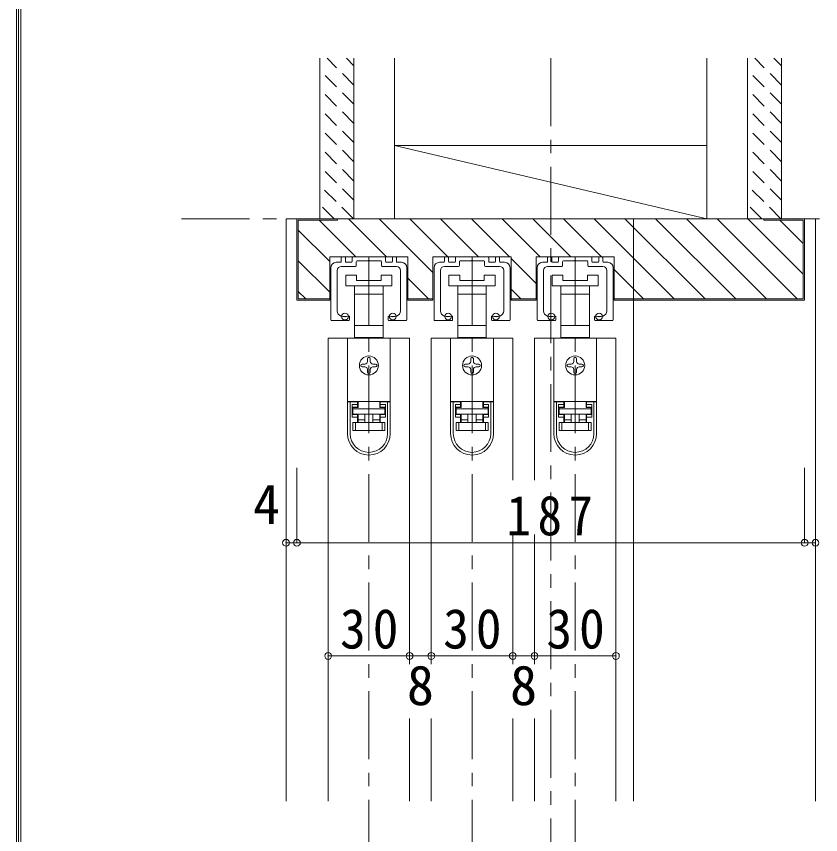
# Model space of a CAD drawing. Units: millimetres at full size, sheet at 1:5; details may follow other scales. Extents: x -957 to 993, y -689 to 708.
# Drawn here: x -957.2 to -661, y -220.4 to 81 of the extents above; entities that cross this region are included whole.
import ezdxf
from ezdxf.enums import TextEntityAlignment as Align

# ---------------------------------------------------------------- set-up
doc = ezdxf.new("R2010")
doc.units = ezdxf.units.MM
doc.header["$LTSCALE"] = 5
doc.header["$PDMODE"] = 32
doc.header["$PDSIZE"] = 2.5
doc.linetypes.add('CHAIN1', pattern=[8, 5, -1, 1, -1])
doc.linetypes.add('DASHED1', pattern=[1.8, 1.2, -0.6])
doc.layers.add('0-B_寸法', color=7, linetype='Continuous', lineweight=9)
doc.layers.add('F-1_枠', color=6, linetype='Continuous', lineweight=9)
doc.styles.add('ＭＳ ゴシック', font='')
doc.styles.get('ＭＳ ゴシック').set_extended_font_data('MS Gothic')

# ---------------------------------------------------------------- blocks, each defined once
blk = doc.blocks.new('01')
at = {"layer": '0-B_寸法'}
for p, q in [((-10.15, 6.02), (-10.15, 7.42)), ((-8.95, 7.72), (-9.85, 7.72)), ((-8.65, 6.02), (-8.65, 7.42)), ((-6.15, 7.42), (-6.15, 6.02)), ((-5.85, 7.72), (5.85, 7.72)), ((-4.35, 6.22), (-0.3, 6.22)), ((0, 6.52), (-0.3, 6.22)), ((0, 6.52), (0.3, 6.22)), ((4.35, 6.22), (0.3, 6.22)), ((6.15, 7.42), (6.15, 6.02)), ((8.65, 6.02), (8.65, 7.42)), ((8.95, 7.72), (9.85, 7.72)), ((10.15, 6.02), (10.15, 7.42)), ((-14, 3.72), (-14, -15.48)), ((-12, 5.72), (-10.45, 5.72)), ((-10.15, 4.22), (-4.95, 4.22)), ((-6.45, 5.72), (-8.35, 5.72)), ((-4.65, 4.52), (-4.65, 5.92)), ((4.65, 4.52), (4.65, 5.92)), ((10.15, 4.22), (4.95, 4.22)), ((6.45, 5.72), (8.35, 5.72)), ((12, 5.72), (10.45, 5.72)), ((14, 3.72), (14, -15.48)), ((-11.65, 2.72), (-11.65, -12.157)), ((11.65, 2.72), (11.65, -12.157)), ((-7.15, -15.48), (-7.15, -14.405)), ((7.15, -15.48), (7.15, -14.405)), ((-13.7, -15.78), (-7.45, -15.78)), ((13.7, -15.78), (7.45, -15.78))]:
    blk.add_line(p, q, dxfattribs=at)
for centre, radius, start, end in [((-9.85, 7.42), 0.3, 90, 180), ((-8.95, 7.42), 0.3, 0, 90), ((-5.85, 7.42), 0.3, 90, 180), ((-4.35, 5.92), 0.3, 90, 180), ((4.35, 5.92), 0.3, 0, 90), ((5.85, 7.42), 0.3, 0, 90), ((8.95, 7.42), 0.3, 90, 180), ((9.85, 7.42), 0.3, 0, 90), ((-12, 3.72), 2, 90, 180), ((-10.15, 2.72), 1.5, 90, 180), ((-10.45, 6.02), 0.3, 270, 0), ((-8.35, 6.02), 0.3, 180, 270), ((-6.45, 6.02), 0.3, 270, 0), ((-4.95, 4.52), 0.3, 270, 0), ((4.95, 4.52), 0.3, 180, 270), ((6.45, 6.02), 0.3, 180, 270), ((8.35, 6.02), 0.3, 270, 0), ((10.45, 6.02), 0.3, 180, 270), ((10.15, 2.72), 1.5, 0, 90), ((12, 3.72), 2, 0, 90), ((-9.65, -12.157), 2, 180, 253.54075), ((-8.8, -9.28), 5, 253.54075, 284.75682), ((-7.45, -14.405), 0.3, 0, 104.75682), ((7.45, -14.405), 0.3, 75.24318, 180), ((8.8, -9.28), 5, 255.24318, 286.45925), ((9.65, -12.157), 2, 286.45925, 0), ((-13.7, -15.48), 0.3, 180, 270), ((-7.45, -15.48), 0.3, 270, 0), ((7.45, -15.48), 0.3, 180, 270), ((13.7, -15.48), 0.3, 270, 0)]:
    blk.add_arc(centre, radius, start, end, dxfattribs=at)
for p in [(-8.8, -14.28), (8.8, -14.28)]:
    blk.add_point(p, dxfattribs=at)

msp = doc.modelspace()

# ---------------------------------------------------------------- linework, layer by layer
at = {"layer": '0-B_寸法'}
for p, q in [((-845.383, 65.558), (-845.383, 6.407)), ((-832.883, 65.558), (-832.883, 6.407)), ((-817.883, 6.407), (-817.883, 65.558)), ((-702.883, 65.558), (-702.883, 6.407)), ((-687.883, 65.558), (-687.883, 6.407)), ((-675.383, 65.558), (-675.383, 6.407)), ((-817.883, 33.407), (-702.883, 33.407)), ((-702.883, 6.407), (-817.883, 33.407)), ((-853.883, -23.593), (-853.883, 6.407)), ((-832.883, 6.407), (-845.383, 6.407)), ((-838.883, 5.907), (-838.883, 6.407)), ((-820.887, -7.593), (-834.887, 6.407)), ((-803.783, -13.384), (-823.573, 6.407)), ((-702.883, 6.407), (-817.883, 6.407)), ((-798.259, -7.593), (-812.259, 6.407)), ((-786.946, -7.593), (-800.946, 6.407)), ((-775.632, -7.593), (-789.632, 6.407)), ((-764.318, -7.593), (-778.318, 6.407)), ((-753.004, -7.593), (-767.004, 6.407)), ((-741.691, -7.593), (-755.691, 6.407)), ((-714.877, -23.093), (-744.377, 6.407)), ((-703.563, -23.093), (-733.063, 6.407)), ((-729.883, 6.407), (-729.883, -208.094)), ((-692.25, -23.093), (-721.75, 6.407)), ((-680.936, -23.093), (-710.436, 6.407)), ((-669.622, -23.093), (-699.122, 6.407)), ((-675.383, 6.407), (-687.883, 6.407)), ((-667.383, -14.019), (-687.74, 6.338)), ((-662.883, 6.407), (-666.883, 6.407)), ((-662.883, 6.407), (-662.883, -208.094)), ((-853.383, 5.907), (-838.883, 5.907)), ((-853.383, -23.093), (-853.383, 5.907)), ((-832.2, -7.593), (-845.7, 5.907)), ((-667.383, -2.706), (-675.995, 5.907)), ((-667.383, 5.907), (-667.383, -23.093)), ((-841.783, -9.325), (-853.383, 2.275)), ((-841.783, -20.639), (-853.383, -9.039)), ((-812.983, -7.593), (-841.783, -7.593)), ((-841.783, -23.593), (-841.783, -7.593)), ((-774.983, -7.593), (-803.783, -7.593)), ((-803.783, -23.593), (-803.783, -7.593)), ((-774.983, -23.593), (-774.983, -7.593)), ((-765.783, -17.443), (-774.983, -8.243)), ((-736.983, -7.593), (-765.783, -7.593)), ((-765.783, -23.593), (-765.783, -7.593)), ((-736.983, -23.593), (-736.983, -7.593)), ((-835.883, -18.293), (-835.883, -14.293)), ((-835.883, -14.293), (-831.883, -14.293)), ((-831.883, -14.293), (-831.883, -16.293)), ((-822.883, -14.293), (-818.883, -14.293)), ((-822.883, -16.293), (-822.883, -14.293)), ((-818.883, -14.293), (-818.883, -18.293)), ((-797.883, -18.293), (-797.883, -14.293)), ((-797.883, -14.293), (-793.883, -14.293)), ((-793.883, -14.293), (-793.883, -16.293)), ((-784.883, -14.293), (-780.883, -14.293)), ((-784.883, -16.293), (-784.883, -14.293)), ((-780.883, -14.293), (-780.883, -18.293)), ((-759.883, -18.293), (-759.883, -14.293)), ((-759.883, -14.293), (-755.883, -14.293)), ((-755.883, -14.293), (-755.883, -16.293)), ((-746.883, -14.293), (-742.883, -14.293)), ((-746.883, -16.293), (-746.883, -14.293)), ((-742.883, -14.293), (-742.883, -18.293)), ((-726.191, -23.093), (-736.983, -12.302)), ((-831.883, -16.293), (-822.883, -16.293)), ((-805.387, -23.093), (-812.983, -15.498)), ((-793.883, -16.293), (-784.883, -16.293)), ((-755.883, -16.293), (-746.883, -16.293)), ((-850.642, -23.093), (-853.383, -20.352)), ((-827.383, -18.293), (-835.883, -18.293)), ((-832.633, -21.293), (-832.633, -18.293)), ((-818.883, -18.293), (-827.383, -18.293)), ((-822.133, -18.293), (-822.133, -21.293)), ((-789.383, -18.293), (-797.883, -18.293)), ((-794.633, -21.293), (-794.633, -18.293)), ((-780.883, -18.293), (-789.383, -18.293)), ((-784.133, -18.293), (-784.133, -21.293)), ((-771.446, -23.093), (-774.983, -19.556)), ((-751.383, -18.293), (-759.883, -18.293)), ((-756.633, -21.293), (-756.633, -18.293)), ((-742.883, -18.293), (-751.383, -18.293)), ((-746.133, -18.293), (-746.133, -21.293)), ((-841.783, -23.593), (-853.883, -23.593)), ((-841.783, -23.093), (-853.383, -23.093)), ((-827.383, -21.293), (-832.633, -21.293)), ((-832.633, -32.893), (-832.633, -21.293)), ((-822.133, -21.293), (-827.383, -21.293)), ((-822.133, -21.293), (-822.133, -32.893)), ((-803.783, -23.093), (-812.983, -23.093)), ((-789.383, -21.293), (-794.633, -21.293)), ((-794.633, -32.893), (-794.633, -21.293)), ((-784.133, -21.293), (-789.383, -21.293)), ((-784.133, -21.293), (-784.133, -32.893)), ((-765.783, -23.093), (-774.983, -23.093)), ((-765.783, -23.593), (-774.983, -23.593)), ((-751.383, -21.293), (-756.633, -21.293)), ((-756.633, -32.893), (-756.633, -21.293)), ((-746.133, -21.293), (-751.383, -21.293)), ((-746.133, -21.293), (-746.133, -32.893)), ((-667.383, -23.093), (-736.983, -23.093)), ((-666.883, -23.593), (-736.983, -23.593)), ((-832.633, -37.293), (-832.633, -32.893)), ((-832.633, -32.893), (-827.383, -32.893)), ((-827.383, -32.893), (-822.133, -32.893)), ((-822.133, -32.893), (-822.133, -37.293)), ((-794.633, -37.293), (-794.633, -32.893)), ((-794.633, -32.893), (-789.383, -32.893)), ((-789.383, -32.893), (-784.133, -32.893)), ((-784.133, -32.893), (-784.133, -37.293)), ((-756.633, -37.293), (-756.633, -32.893)), ((-756.633, -32.893), (-751.383, -32.893)), ((-751.383, -32.893), (-746.133, -32.893)), ((-746.133, -32.893), (-746.133, -37.293)), ((-812.383, -37.593), (-842.383, -37.593)), ((-842.383, -37.593), (-842.383, -208.094)), ((-835.283, -37.593), (-835.283, -60.893)), ((-835.283, -37.593), (-819.483, -37.593)), ((-831.383, -37.293), (-832.633, -37.293)), ((-831.383, -37.593), (-831.383, -37.293)), ((-822.133, -37.293), (-823.383, -37.293)), ((-819.483, -37.593), (-819.483, -60.893)), ((-812.383, -37.593), (-812.383, -157.594)), ((-804.383, -37.593), (-804.383, -157.594)), ((-774.383, -37.593), (-804.383, -37.593)), ((-797.283, -37.593), (-797.283, -60.893)), ((-797.283, -37.593), (-781.483, -37.593)), ((-793.383, -37.293), (-794.633, -37.293)), ((-793.383, -37.593), (-793.383, -37.293)), ((-784.133, -37.293), (-785.383, -37.293)), ((-781.483, -37.593), (-781.483, -60.893)), ((-774.383, -37.593), (-774.383, -89.898)), ((-766.383, -37.593), (-766.383, -89.898)), ((-736.383, -37.593), (-766.383, -37.593)), ((-759.283, -37.593), (-759.283, -60.893)), ((-759.283, -37.593), (-743.483, -37.593)), ((-755.383, -37.293), (-756.633, -37.293)), ((-755.383, -37.593), (-755.383, -37.293)), ((-746.133, -37.293), (-747.383, -37.293)), ((-743.483, -37.593), (-743.483, -60.893)), ((-736.383, -37.593), (-736.383, -208.094)), ((-827.883, -46.093), (-827.883, -45.093)), ((-826.883, -45.093), (-826.883, -46.093)), ((-789.883, -46.093), (-789.883, -45.093)), ((-788.883, -45.093), (-788.883, -46.093)), ((-751.883, -46.093), (-751.883, -45.093)), ((-750.883, -45.093), (-750.883, -46.093)), ((-829.883, -47.093), (-828.883, -47.093)), ((-828.883, -48.093), (-829.883, -48.093)), ((-825.883, -47.093), (-824.883, -47.093)), ((-824.883, -48.093), (-825.883, -48.093)), ((-791.883, -47.093), (-790.883, -47.093)), ((-790.883, -48.093), (-791.883, -48.093)), ((-787.883, -47.093), (-786.883, -47.093)), ((-786.883, -48.093), (-787.883, -48.093)), ((-753.883, -47.093), (-752.883, -47.093)), ((-752.883, -48.093), (-753.883, -48.093)), ((-749.883, -47.093), (-748.883, -47.093)), ((-748.883, -48.093), (-749.883, -48.093)), ((-827.883, -50.093), (-827.883, -49.093)), ((-826.883, -49.093), (-826.883, -50.093)), ((-789.883, -50.093), (-789.883, -49.093)), ((-788.883, -49.093), (-788.883, -50.093)), ((-751.883, -50.093), (-751.883, -49.093)), ((-750.883, -49.093), (-750.883, -50.093)), ((-835.283, -60.893), (-835.283, -60.993)), ((-835.283, -60.893), (-819.483, -60.893)), ((-835.283, -72.693), (-835.283, -60.993)), ((-834.283, -60.993), (-831.583, -60.993)), ((-833.483, -66.693), (-833.483, -61.993)), ((-831.583, -61.993), (-833.483, -61.993)), ((-833.283, -63.093), (-831.383, -63.093)), ((-833.283, -63.593), (-833.283, -63.093)), ((-832.283, -60.893), (-832.283, -60.993)), ((-831.583, -61.993), (-831.583, -60.993)), ((-831.383, -60.893), (-831.383, -63.093)), ((-823.383, -63.093), (-823.383, -60.893)), ((-823.383, -63.093), (-821.483, -63.093)), ((-823.183, -60.993), (-823.183, -61.993)), ((-823.183, -60.993), (-820.483, -60.993)), ((-821.283, -61.993), (-823.183, -61.993)), ((-823.183, -61.993), (-823.183, -62.993)), ((-823.183, -62.993), (-821.283, -62.993)), ((-822.483, -60.993), (-822.483, -60.893)), ((-821.483, -63.093), (-821.483, -63.593)), ((-821.283, -61.993), (-821.283, -66.693)), ((-820.483, -72.693), (-820.483, -60.993)), ((-820.483, -60.993), (-819.483, -60.993)), ((-819.483, -60.893), (-819.483, -60.993)), ((-819.483, -60.993), (-819.483, -72.693)), ((-797.283, -60.893), (-797.283, -60.993)), ((-797.283, -60.893), (-781.483, -60.893)), ((-797.283, -72.693), (-797.283, -60.993)), ((-796.283, -60.993), (-793.583, -60.993)), ((-795.483, -66.693), (-795.483, -61.993)), ((-793.583, -61.993), (-795.483, -61.993)), ((-795.283, -63.093), (-793.383, -63.093)), ((-795.283, -63.593), (-795.283, -63.093)), ((-794.283, -60.893), (-794.283, -60.993)), ((-793.583, -61.993), (-793.583, -60.993)), ((-793.383, -60.893), (-793.383, -63.093)), ((-785.383, -63.093), (-785.383, -60.893)), ((-785.383, -63.093), (-783.483, -63.093)), ((-785.183, -60.993), (-785.183, -61.993)), ((-785.183, -60.993), (-782.483, -60.993)), ((-783.283, -61.993), (-785.183, -61.993)), ((-785.183, -61.993), (-785.183, -62.993)), ((-785.183, -62.993), (-783.283, -62.993)), ((-784.483, -60.993), (-784.483, -60.893)), ((-783.483, -63.093), (-783.483, -63.593)), ((-783.283, -61.993), (-783.283, -66.693)), ((-782.483, -72.693), (-782.483, -60.993)), ((-782.483, -60.993), (-781.483, -60.993)), ((-781.483, -60.893), (-781.483, -60.993)), ((-781.483, -60.993), (-781.483, -72.693)), ((-759.283, -60.893), (-759.283, -60.993)), ((-759.283, -60.893), (-743.483, -60.893)), ((-759.283, -72.693), (-759.283, -60.993)), ((-758.283, -60.993), (-755.583, -60.993)), ((-757.483, -66.693), (-757.483, -61.993)), ((-755.583, -61.993), (-757.483, -61.993)), ((-757.283, -63.093), (-755.383, -63.093)), ((-757.283, -63.593), (-757.283, -63.093)), ((-756.283, -60.893), (-756.283, -60.993)), ((-755.583, -61.993), (-755.583, -60.993)), ((-755.383, -60.893), (-755.383, -63.093)), ((-747.383, -63.093), (-747.383, -60.893)), ((-747.383, -63.093), (-745.483, -63.093)), ((-747.183, -60.993), (-747.183, -61.993)), ((-747.183, -60.993), (-744.483, -60.993)), ((-745.283, -61.993), (-747.183, -61.993)), ((-747.183, -61.993), (-747.183, -62.993)), ((-747.183, -62.993), (-745.283, -62.993)), ((-746.483, -60.993), (-746.483, -60.893)), ((-745.483, -63.093), (-745.483, -63.593)), ((-745.283, -61.993), (-745.283, -66.693)), ((-744.483, -72.693), (-744.483, -60.993)), ((-744.483, -60.993), (-743.483, -60.993)), ((-743.483, -60.893), (-743.483, -60.993)), ((-743.483, -60.993), (-743.483, -72.693)), ((-831.583, -65.693), (-833.483, -65.693)), ((-831.583, -66.693), (-831.583, -65.693)), ((-831.383, -65.593), (-831.383, -67.593)), ((-828.883, -65.593), (-828.883, -68.593)), ((-825.883, -65.593), (-825.883, -68.593)), ((-823.383, -67.593), (-823.383, -65.593)), ((-793.583, -65.693), (-795.483, -65.693)), ((-793.583, -66.693), (-793.583, -65.693)), ((-793.383, -65.593), (-793.383, -67.593)), ((-790.883, -65.593), (-790.883, -68.593)), ((-787.883, -65.593), (-787.883, -68.593)), ((-785.383, -67.593), (-785.383, -65.593)), ((-755.583, -65.693), (-757.483, -65.693)), ((-755.583, -66.693), (-755.583, -65.693)), ((-755.383, -65.593), (-755.383, -67.593)), ((-752.883, -65.593), (-752.883, -68.593)), ((-749.883, -65.593), (-749.883, -68.593)), ((-747.383, -67.593), (-747.383, -65.593)), ((-833.483, -66.693), (-831.583, -66.693)), ((-833.283, -68.593), (-833.283, -71.593)), ((-832.283, -68.593), (-833.283, -68.593)), ((-832.283, -71.593), (-832.283, -68.593)), ((-822.483, -68.593), (-832.283, -68.593)), ((-831.583, -68.593), (-831.583, -66.693)), ((-823.383, -67.593), (-825.883, -67.593)), ((-823.383, -68.593), (-823.383, -67.593)), ((-823.183, -66.693), (-821.283, -66.693)), ((-823.183, -66.693), (-823.183, -68.593)), ((-822.483, -68.593), (-822.483, -71.593)), ((-821.483, -68.593), (-822.483, -68.593)), ((-821.483, -71.593), (-821.483, -68.593)), ((-795.483, -66.693), (-793.583, -66.693)), ((-795.283, -68.593), (-795.283, -71.593)), ((-794.283, -68.593), (-795.283, -68.593)), ((-794.283, -71.593), (-794.283, -68.593)), ((-784.483, -68.593), (-794.283, -68.593)), ((-793.583, -68.593), (-793.583, -66.693)), ((-785.383, -67.593), (-787.883, -67.593)), ((-785.383, -68.593), (-785.383, -67.593)), ((-785.183, -66.693), (-783.283, -66.693)), ((-785.183, -66.693), (-785.183, -68.593)), ((-784.483, -68.593), (-784.483, -71.593)), ((-783.483, -68.593), (-784.483, -68.593)), ((-783.483, -71.593), (-783.483, -68.593)), ((-757.483, -66.693), (-755.583, -66.693)), ((-757.283, -68.593), (-757.283, -71.593)), ((-756.283, -68.593), (-757.283, -68.593)), ((-756.283, -71.593), (-756.283, -68.593)), ((-746.483, -68.593), (-756.283, -68.593)), ((-755.583, -68.593), (-755.583, -66.693)), ((-747.383, -67.593), (-749.883, -67.593)), ((-747.383, -68.593), (-747.383, -67.593)), ((-747.183, -66.693), (-745.283, -66.693)), ((-747.183, -66.693), (-747.183, -68.593)), ((-746.483, -68.593), (-746.483, -71.593)), ((-745.483, -68.593), (-746.483, -68.593)), ((-745.483, -71.593), (-745.483, -68.593)), ((-833.283, -71.593), (-832.283, -71.593)), ((-832.283, -71.593), (-822.483, -71.593)), ((-822.483, -71.593), (-821.483, -71.593)), ((-795.283, -71.593), (-794.283, -71.593)), ((-794.283, -71.593), (-784.483, -71.593)), ((-784.483, -71.593), (-783.483, -71.593)), ((-757.283, -71.593), (-756.283, -71.593)), ((-756.283, -71.593), (-746.483, -71.593)), ((-746.483, -71.593), (-745.483, -71.593)), ((-853.883, -112.898), (-853.883, -85.339)), ((-666.883, -112.898), (-666.883, -85.339)), ((-774.383, -109.898), (-774.383, -157.594)), ((-766.383, -109.898), (-766.383, -157.594)), ((-666.883, -112.898), (-853.883, -112.898)), ((-812.383, -154.594), (-842.383, -154.594)), ((-804.383, -154.594), (-812.383, -154.594)), ((-774.383, -154.594), (-804.383, -154.594)), ((-766.383, -154.594), (-774.383, -154.594)), ((-736.383, -154.594), (-766.383, -154.594)), ((-812.383, -177.594), (-812.383, -208.094)), ((-804.383, -177.594), (-804.383, -208.094)), ((-774.383, -177.594), (-774.383, -208.094)), ((-766.383, -177.594), (-766.383, -208.094))]:
    msp.add_line(p, q, dxfattribs=at)
at = {"layer": '0-B_寸法', "linetype": 'DASHED1'}
for p, q in [((-832.883, 55.686), (-842.754, 65.558)), ((-832.883, 62.757), (-835.683, 65.558)), ((-675.383, 55.686), (-685.254, 65.558)), ((-675.383, 62.757), (-678.183, 65.558)), ((-832.883, 48.615), (-845.383, 61.115)), ((-675.383, 48.615), (-687.883, 61.115)), ((-832.883, 41.544), (-845.383, 54.044)), ((-675.383, 41.544), (-687.883, 54.044)), ((-832.883, 34.473), (-845.383, 46.973)), ((-675.383, 34.473), (-687.883, 46.973)), ((-832.883, 27.402), (-845.383, 39.902)), ((-675.383, 27.402), (-687.883, 39.902)), ((-832.883, 20.331), (-845.383, 32.831)), ((-675.383, 20.331), (-687.883, 32.831)), ((-832.883, 13.26), (-845.383, 25.76)), ((-675.383, 13.26), (-687.883, 25.76)), ((-833.1, 6.407), (-845.383, 18.689)), ((-675.6, 6.407), (-687.883, 18.689)), ((-840.172, 6.407), (-845.383, 11.618)), ((-682.672, 6.407), (-687.883, 11.618))]:
    msp.add_line(p, q, dxfattribs=at)
at = {"layer": '0-B_寸法', "linetype": 'CHAIN1'}
for p, q in [((-760.383, 65.558), (-760.383, -453.593)), ((-896.383, 6.407), (-488.883, 6.407)), ((-827.383, -7.593), (-827.383, -443.593)), ((-789.383, -7.593), (-789.383, -443.593)), ((-751.383, -7.593), (-751.383, -443.593))]:
    msp.add_line(p, q, dxfattribs=at)
at = {"layer": '0-B_寸法', "color": 4}
for p, q in [((-857.883, -112.898), (-857.883, -85.339)), ((-853.883, -112.898), (-853.883, -85.339)), ((-666.883, -112.898), (-666.883, -85.339)), ((-662.883, -112.898), (-662.883, -85.339)), ((-857.883, -112.898), (-853.883, -112.898)), ((-666.883, -112.898), (-662.883, -112.898))]:
    msp.add_line(p, q, dxfattribs=at)
at = {"layer": '0-B_寸法'}
for points in [[(-853.883, 6.407), (-857.883, 6.407), (-857.883, -208.094)], [(-853.883, 6.407), (-666.883, 6.407), (-666.883, -23.593)], [(-681.883, 6.407), (-681.883, 5.907), (-667.383, 5.907)], [(-803.783, -23.593), (-812.983, -23.593), (-812.983, -7.593)], [(-831.383, -37.293), (-823.383, -37.293), (-823.383, -37.593)], [(-793.383, -37.293), (-785.383, -37.293), (-785.383, -37.593)], [(-755.383, -37.293), (-747.383, -37.293), (-747.383, -37.593)], [(-835.283, -60.993), (-834.283, -60.993), (-834.283, -72.693)], [(-833.483, -62.993), (-831.583, -62.993), (-831.583, -61.993)], [(-797.283, -60.993), (-796.283, -60.993), (-796.283, -72.693)], [(-795.483, -62.993), (-793.583, -62.993), (-793.583, -61.993)], [(-759.283, -60.993), (-758.283, -60.993), (-758.283, -72.693)], [(-757.483, -62.993), (-755.583, -62.993), (-755.583, -61.993)], [(-821.283, -65.693), (-823.183, -65.693), (-823.183, -66.693)], [(-783.283, -65.693), (-785.183, -65.693), (-785.183, -66.693)], [(-745.283, -65.693), (-747.183, -65.693), (-747.183, -66.693)], [(-828.883, -67.593), (-831.383, -67.593), (-831.383, -68.593)], [(-790.883, -67.593), (-793.383, -67.593), (-793.383, -68.593)], [(-752.883, -67.593), (-755.383, -67.593), (-755.383, -68.593)]]:
    msp.add_lwpolyline(points, dxfattribs=at)
for points in [[(-833.283, -65.593), (-821.483, -65.593), (-821.483, -63.593), (-833.283, -63.593)], [(-795.283, -65.593), (-783.483, -65.593), (-783.483, -63.593), (-795.283, -63.593)], [(-757.283, -65.593), (-745.483, -65.593), (-745.483, -63.593), (-757.283, -63.593)]]:
    msp.add_lwpolyline(points, close=True, dxfattribs=at)
for centre in [(-827.383, -47.593), (-789.383, -47.593), (-751.383, -47.593)]:
    msp.add_circle(centre, 3.5, dxfattribs=at)
for centre, radius, start, end in [((-827.383, -45.093), 0.5, 90, 180), ((-827.383, -45.093), 0.5, 0, 90), ((-789.383, -45.093), 0.5, 90, 180), ((-789.383, -45.093), 0.5, 0, 90), ((-751.383, -45.093), 0.5, 90, 180), ((-751.383, -45.093), 0.5, 0, 90), ((-829.883, -47.593), 0.5, 90, 180), ((-829.883, -47.593), 0.5, 180, 270), ((-828.883, -46.093), 1, 270, 0), ((-828.883, -49.093), 1, 0, 90), ((-825.883, -46.093), 1, 180, 270), ((-825.883, -49.093), 1, 90, 180), ((-824.883, -47.593), 0.5, 0, 90), ((-824.883, -47.593), 0.5, 270, 0), ((-791.883, -47.593), 0.5, 90, 180), ((-791.883, -47.593), 0.5, 180, 270), ((-790.883, -46.093), 1, 270, 0), ((-790.883, -49.093), 1, 0, 90), ((-787.883, -46.093), 1, 180, 270), ((-787.883, -49.093), 1, 90, 180), ((-786.883, -47.593), 0.5, 0, 90), ((-786.883, -47.593), 0.5, 270, 0), ((-753.883, -47.593), 0.5, 90, 180), ((-753.883, -47.593), 0.5, 180, 270), ((-752.883, -46.093), 1, 270, 0), ((-752.883, -49.093), 1, 0, 90), ((-749.883, -46.093), 1, 180, 270), ((-749.883, -49.093), 1, 90, 180), ((-748.883, -47.593), 0.5, 0, 90), ((-748.883, -47.593), 0.5, 270, 0), ((-827.383, -50.093), 0.5, 180, 270), ((-827.383, -50.093), 0.5, 270, 0), ((-789.383, -50.093), 0.5, 180, 270), ((-789.383, -50.093), 0.5, 270, 0), ((-751.383, -50.093), 0.5, 180, 270), ((-751.383, -50.093), 0.5, 270, 0), ((-827.383, -72.693), 7.9, 180, 0), ((-827.383, -72.693), 6.9, 180, 0), ((-789.383, -72.693), 7.9, 180, 0), ((-789.383, -72.693), 6.9, 180, 0), ((-751.383, -72.693), 7.9, 180, 0), ((-751.383, -72.693), 6.9, 180, 0)]:
    msp.add_arc(centre, radius, start, end, dxfattribs=at)
for p in [(-857.883, -112.898), (-853.883, -112.898), (-666.883, -112.898), (-662.883, -112.898), (-842.383, -154.594), (-812.383, -154.594), (-804.383, -154.594), (-774.383, -154.594), (-766.383, -154.594), (-736.383, -154.594)]:
    msp.add_point(p, dxfattribs=at)
at = {"layer": 'F-1_枠'}
for p, q in [((-957.218, 707.602), (-957.218, -689.065)), ((-956.385, 707.602), (-956.385, -689.065)), ((-955.551, 707.602), (-955.551, -689.065))]:
    msp.add_line(p, q, dxfattribs=at)

# ---------------------------------------------------------------- block references
at = {"layer": '0-B_寸法', "xscale": -1}
for p in [(-827.383, -15.313), (-789.383, -15.313), (-751.383, -15.313)]:
    msp.add_blockref('01', p, dxfattribs=at)

# ---------------------------------------------------------------- texts
at = {"layer": '0-B_寸法', "style": 'ＭＳ ゴシック'}
for s, p in [('4', (-870.066, -110.398)), ('8', (-813.383, -177.094)), ('8', (-775.383, -177.094))]:
    msp.add_text(s, height=14.66, dxfattribs=at).set_placement(p, align=Align.BOTTOM_LEFT)
at = {"layer": '0-B_寸法', "char_height": 14.66, "attachment_point": 7, "style": 'ＭＳ ゴシック'}
for s, insert in [('\\T1.27;\\W0.9;187', (-776.633, -110.398)), ('\\T1.27;\\W0.95;30', (-838.008, -152.094)), ('\\T1.27;\\W0.95;30', (-800.008, -152.094)), ('\\T1.27;\\W0.95;30', (-762.008, -152.094))]:
    msp.add_mtext(s, dxfattribs=dict(at, insert=insert))

doc.saveas('drawing.dxf')
